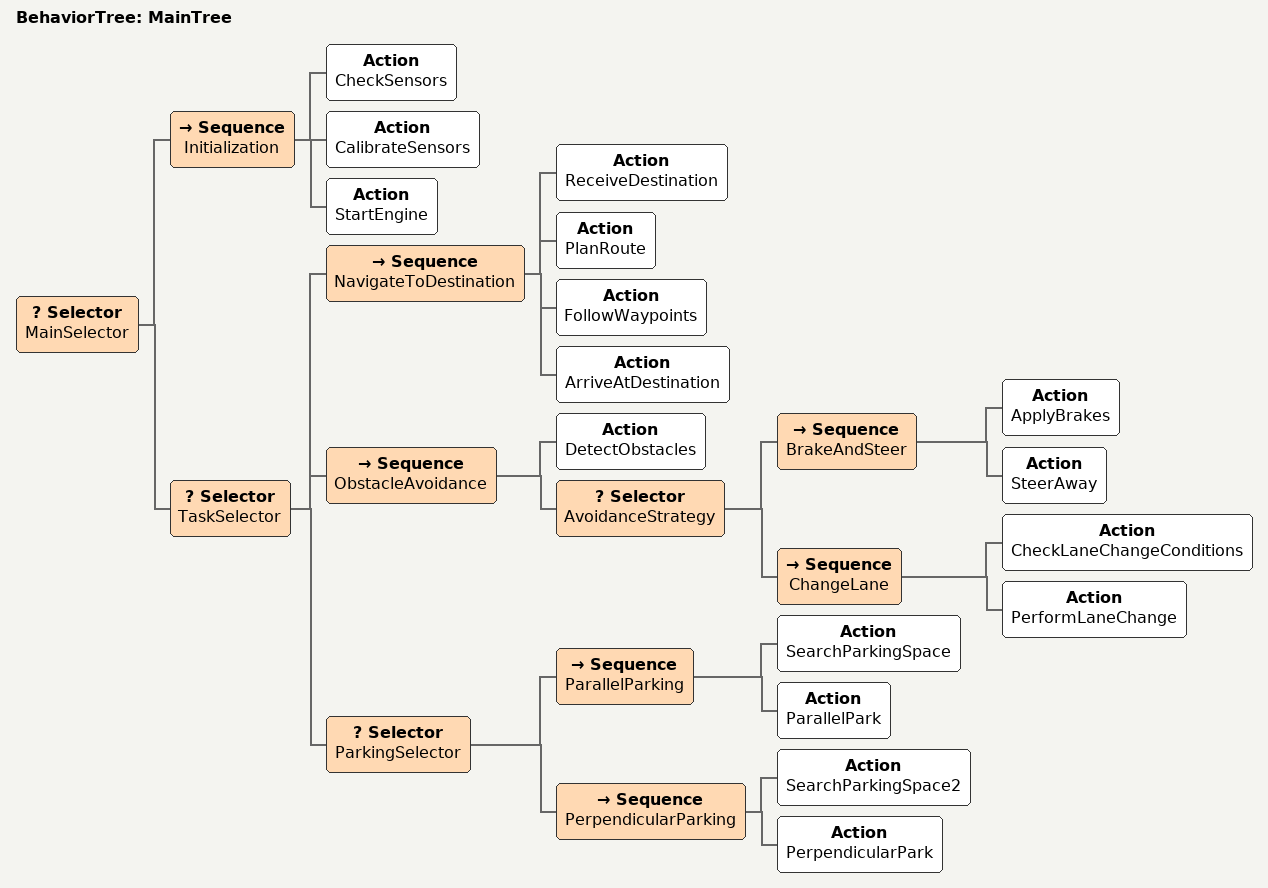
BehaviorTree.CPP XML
<root main_tree_to_execute="MainTree">
    <BehaviorTree ID="MainTree">
        <Selector name="MainSelector">
            <Sequence name="Initialization">
                <Action name="CheckSensors"/>
                <Action name="CalibrateSensors"/>
                <Action name="StartEngine"/>
            </Sequence>
            <Selector name="TaskSelector">
                <Sequence name="NavigateToDestination">
                    <Action name="ReceiveDestination"/>
                    <Action name="PlanRoute"/>
                    <Action name="FollowWaypoints"/>
                    <Action name="ArriveAtDestination"/>
                </Sequence>
                <Sequence name="ObstacleAvoidance">
                    <Action name="DetectObstacles"/>
                    <Selector name="AvoidanceStrategy">
                        <Sequence name="BrakeAndSteer">
                            <Action name="ApplyBrakes"/>
                            <Action name="SteerAway"/>
                        </Sequence>
                        <Sequence name="ChangeLane">
                            <Action name="CheckLaneChangeConditions"/>
                            <Action name="PerformLaneChange"/>
                        </Sequence>
                    </Selector>
                </Sequence>
                <Selector name="ParkingSelector">
                    <Sequence name="ParallelParking">
                        <Action name="SearchParkingSpace"/>
                        <Action name="ParallelPark"/>
                    </Sequence>
                    <Sequence name="PerpendicularParking">
                        <Action name="SearchParkingSpace2"/>
                        <Action name="PerpendicularPark"/>
                    </Sequence>
                </Selector>
            </Selector>
        </Selector>
    </BehaviorTree>
</root>
